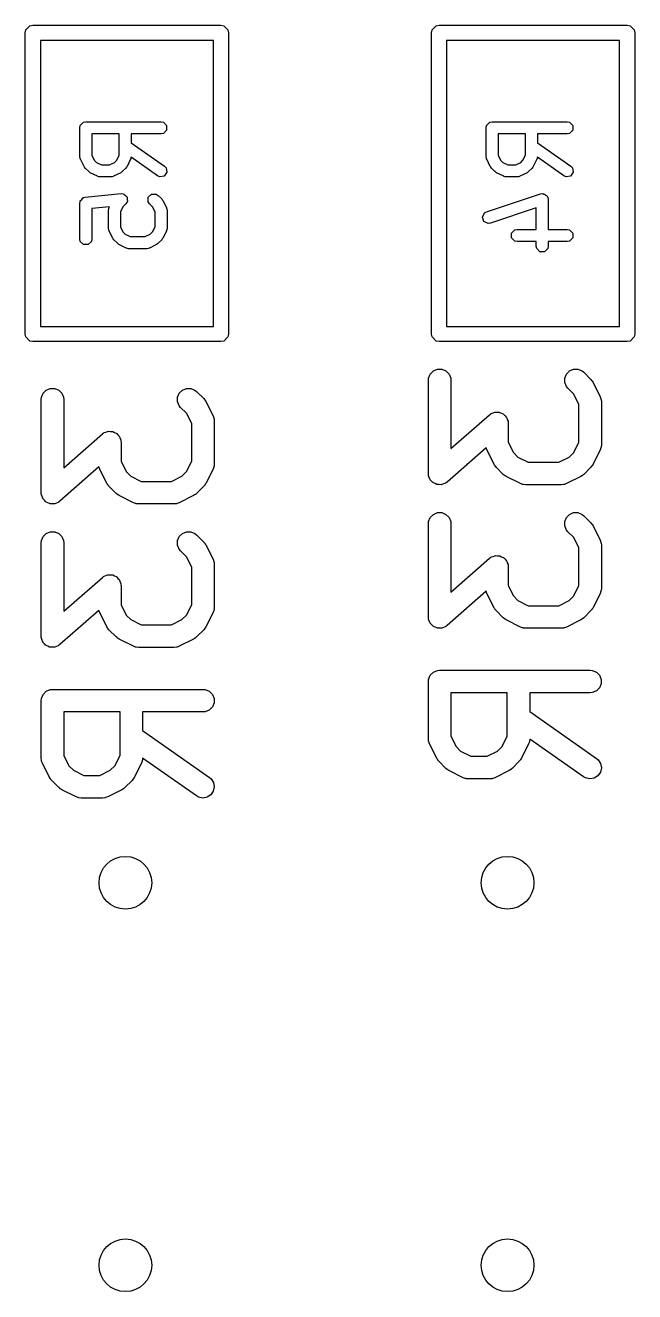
# Model space of a CAD drawing. Header units: inches. Extents: x -1.72 to 1.71, y -2.13 to 2.13.
# Drawn here: x -0.1762 to -0.0167, y -2.0254 to -1.6944 of the extents above; entities that cross this region are included whole.
import ezdxf

# ---------------------------------------------------------------- set-up
doc = ezdxf.new("R2010")
doc.units = ezdxf.units.IN
doc.header["$MEASUREMENT"] = 0
doc.layers.add('BLACK', color=250, linetype='CONTINUOUS')

msp = doc.modelspace()

# ---------------------------------------------------------------- linework, layer by layer
at = {"layer": 'BLACK', "linetype": 'CONTINUOUS'}
for p, q in [((-0.17603, -1.6956), (-0.17497, -1.69454)), ((-0.17497, -1.69454), (-0.17421, -1.69439)), ((-0.17421, -1.69439), (-0.125, -1.69439)), ((-0.125, -1.69439), (-0.12425, -1.69454)), ((-0.12425, -1.69454), (-0.12318, -1.6956)), ((-0.06973, -1.6956), (-0.06867, -1.69454)), ((-0.06867, -1.69454), (-0.06791, -1.69439)), ((-0.06791, -1.69439), (-0.0187, -1.69439)), ((-0.0187, -1.69439), (-0.01795, -1.69454)), ((-0.01795, -1.69454), (-0.01688, -1.6956)), ((-0.17618, -1.69636), (-0.17603, -1.6956)), ((-0.17618, -1.7751), (-0.17618, -1.69636)), ((-0.12318, -1.6956), (-0.12303, -1.69636)), ((-0.12303, -1.69636), (-0.12303, -1.7751)), ((-0.06988, -1.69636), (-0.06973, -1.6956)), ((-0.06988, -1.7751), (-0.06988, -1.69636)), ((-0.01688, -1.6956), (-0.01673, -1.69636)), ((-0.01673, -1.69636), (-0.01673, -1.7751)), ((-0.17224, -1.69833), (-0.17224, -1.77313)), ((-0.12697, -1.69833), (-0.17224, -1.69833)), ((-0.12697, -1.77313), (-0.12697, -1.69833)), ((-0.06594, -1.69833), (-0.06594, -1.77313)), ((-0.02067, -1.69833), (-0.06594, -1.69833)), ((-0.02067, -1.77313), (-0.02067, -1.69833)), ((-0.16192, -1.7212), (-0.1618, -1.7206)), ((-0.16192, -1.7287), (-0.16192, -1.7212)), ((-0.1618, -1.7206), (-0.16095, -1.71974)), ((-0.16095, -1.71974), (-0.16035, -1.71962)), ((-0.16035, -1.71962), (-0.14066, -1.71962)), ((-0.14066, -1.71962), (-0.14006, -1.71974)), ((-0.14006, -1.71974), (-0.13921, -1.7206)), ((-0.13921, -1.7206), (-0.13921, -1.7218)), ((-0.05562, -1.7212), (-0.0555, -1.7206)), ((-0.05562, -1.7287), (-0.05562, -1.7212)), ((-0.0555, -1.7206), (-0.05465, -1.71974)), ((-0.05465, -1.71974), (-0.05405, -1.71962)), ((-0.05405, -1.71962), (-0.03436, -1.71962)), ((-0.03436, -1.71962), (-0.03376, -1.71974)), ((-0.03376, -1.71974), (-0.03291, -1.7206)), ((-0.03291, -1.7206), (-0.03291, -1.7218)), ((-0.15161, -1.72277), (-0.15877, -1.72277)), ((-0.15877, -1.72277), (-0.15877, -1.72833)), ((-0.15161, -1.72833), (-0.15161, -1.72277)), ((-0.14066, -1.72277), (-0.14846, -1.72277)), ((-0.14846, -1.72277), (-0.14846, -1.72507)), ((-0.14006, -1.72265), (-0.14066, -1.72277)), ((-0.13921, -1.7218), (-0.14006, -1.72265)), ((-0.04531, -1.72277), (-0.05247, -1.72277)), ((-0.05247, -1.72277), (-0.05247, -1.72833)), ((-0.04531, -1.72833), (-0.04531, -1.72277)), ((-0.03436, -1.72277), (-0.04216, -1.72277)), ((-0.04216, -1.72277), (-0.04216, -1.72507)), ((-0.03376, -1.72265), (-0.03436, -1.72277)), ((-0.03291, -1.7218), (-0.03376, -1.72265)), ((-0.14846, -1.72507), (-0.13976, -1.73116)), ((-0.04216, -1.72507), (-0.03346, -1.73116)), ((-0.16191, -1.72878), (-0.16192, -1.7287)), ((-0.16192, -1.72881), (-0.16191, -1.72878)), ((-0.16185, -1.72905), (-0.16192, -1.72881)), ((-0.1618, -1.7293), (-0.16185, -1.72905)), ((-0.16178, -1.72933), (-0.1618, -1.7293)), ((-0.16176, -1.7294), (-0.16178, -1.72933)), ((-0.16082, -1.73128), (-0.16176, -1.7294)), ((-0.15877, -1.72833), (-0.15812, -1.72964)), ((-0.15812, -1.72964), (-0.15754, -1.73022)), ((-0.15754, -1.73022), (-0.15623, -1.73087)), ((-0.15623, -1.73087), (-0.15416, -1.73087)), ((-0.15416, -1.73087), (-0.15284, -1.73022)), ((-0.15284, -1.73022), (-0.15227, -1.72964)), ((-0.15227, -1.72964), (-0.15161, -1.72833)), ((-0.14863, -1.7294), (-0.14957, -1.73128)), ((-0.14861, -1.72933), (-0.14863, -1.7294)), ((-0.14858, -1.7293), (-0.14861, -1.72933)), ((-0.14853, -1.72905), (-0.14858, -1.7293)), ((-0.14849, -1.72889), (-0.14853, -1.72905)), ((-0.14157, -1.73374), (-0.14849, -1.72889)), ((-0.05561, -1.72878), (-0.05562, -1.7287)), ((-0.05562, -1.72881), (-0.05561, -1.72878)), ((-0.05555, -1.72905), (-0.05562, -1.72881)), ((-0.0555, -1.7293), (-0.05555, -1.72905)), ((-0.05548, -1.72933), (-0.0555, -1.7293)), ((-0.05546, -1.7294), (-0.05548, -1.72933)), ((-0.05452, -1.73128), (-0.05546, -1.7294)), ((-0.05247, -1.72833), (-0.05182, -1.72964)), ((-0.05182, -1.72964), (-0.05124, -1.73022)), ((-0.05124, -1.73022), (-0.04993, -1.73087)), ((-0.04993, -1.73087), (-0.04786, -1.73087)), ((-0.04786, -1.73087), (-0.04655, -1.73022)), ((-0.04655, -1.73022), (-0.04597, -1.72964)), ((-0.04597, -1.72964), (-0.04531, -1.72833)), ((-0.04233, -1.7294), (-0.04327, -1.73128)), ((-0.04231, -1.72933), (-0.04233, -1.7294)), ((-0.04228, -1.7293), (-0.04231, -1.72933)), ((-0.04223, -1.72905), (-0.04228, -1.7293)), ((-0.04219, -1.72889), (-0.04223, -1.72905)), ((-0.03527, -1.73374), (-0.04219, -1.72889)), ((-0.16066, -1.73148), (-0.16082, -1.73128)), ((-0.16052, -1.73169), (-0.16066, -1.73148)), ((-0.15959, -1.73262), (-0.16052, -1.73169)), ((-0.15938, -1.73276), (-0.15959, -1.73262)), ((-0.15918, -1.73292), (-0.15938, -1.73276)), ((-0.1573, -1.73386), (-0.15918, -1.73292)), ((-0.15723, -1.73388), (-0.1573, -1.73386)), ((-0.1572, -1.7339), (-0.15723, -1.73388)), ((-0.15695, -1.73395), (-0.1572, -1.7339)), ((-0.15671, -1.73402), (-0.15695, -1.73395)), ((-0.15668, -1.73401), (-0.15671, -1.73402)), ((-0.1566, -1.73402), (-0.15668, -1.73401)), ((-0.15379, -1.73402), (-0.1566, -1.73402)), ((-0.15371, -1.73401), (-0.15379, -1.73402)), ((-0.15368, -1.73402), (-0.15371, -1.73401)), ((-0.15343, -1.73395), (-0.15368, -1.73402)), ((-0.15318, -1.7339), (-0.15343, -1.73395)), ((-0.15316, -1.73388), (-0.15318, -1.7339)), ((-0.15308, -1.73386), (-0.15316, -1.73388)), ((-0.15121, -1.73292), (-0.15308, -1.73386)), ((-0.15101, -1.73276), (-0.15121, -1.73292)), ((-0.1508, -1.73262), (-0.15101, -1.73276)), ((-0.14986, -1.73169), (-0.1508, -1.73262)), ((-0.14972, -1.73148), (-0.14986, -1.73169)), ((-0.14957, -1.73128), (-0.14972, -1.73148)), ((-0.141, -1.73398), (-0.14157, -1.73374)), ((-0.13982, -1.73378), (-0.141, -1.73398)), ((-0.13913, -1.73279), (-0.13982, -1.73378)), ((-0.13976, -1.73116), (-0.13934, -1.7316)), ((-0.13934, -1.7316), (-0.13913, -1.73279)), ((-0.05437, -1.73148), (-0.05452, -1.73128)), ((-0.05423, -1.73169), (-0.05437, -1.73148)), ((-0.05329, -1.73262), (-0.05423, -1.73169)), ((-0.05308, -1.73276), (-0.05329, -1.73262)), ((-0.05288, -1.73292), (-0.05308, -1.73276)), ((-0.051, -1.73386), (-0.05288, -1.73292)), ((-0.05093, -1.73388), (-0.051, -1.73386)), ((-0.0509, -1.7339), (-0.05093, -1.73388)), ((-0.05065, -1.73395), (-0.0509, -1.7339)), ((-0.05041, -1.73402), (-0.05065, -1.73395)), ((-0.05038, -1.73401), (-0.05041, -1.73402)), ((-0.0503, -1.73402), (-0.05038, -1.73401)), ((-0.04749, -1.73402), (-0.0503, -1.73402)), ((-0.04741, -1.73401), (-0.04749, -1.73402)), ((-0.04738, -1.73402), (-0.04741, -1.73401)), ((-0.04713, -1.73395), (-0.04738, -1.73402)), ((-0.04688, -1.7339), (-0.04713, -1.73395)), ((-0.04686, -1.73388), (-0.04688, -1.7339)), ((-0.04678, -1.73386), (-0.04686, -1.73388)), ((-0.04491, -1.73292), (-0.04678, -1.73386)), ((-0.04471, -1.73276), (-0.04491, -1.73292)), ((-0.0445, -1.73262), (-0.04471, -1.73276)), ((-0.04356, -1.73169), (-0.0445, -1.73262)), ((-0.04342, -1.73148), (-0.04356, -1.73169)), ((-0.04327, -1.73128), (-0.04342, -1.73148)), ((-0.0347, -1.73398), (-0.03527, -1.73374)), ((-0.03352, -1.73378), (-0.0347, -1.73398)), ((-0.03283, -1.73279), (-0.03352, -1.73378)), ((-0.03346, -1.73116), (-0.03304, -1.7316)), ((-0.03304, -1.7316), (-0.03283, -1.73279)), ((-0.16192, -1.74088), (-0.16185, -1.74051)), ((-0.16192, -1.75026), (-0.16192, -1.74088)), ((-0.16186, -1.74043), (-0.16183, -1.74039)), ((-0.16185, -1.74051), (-0.16186, -1.74043)), ((-0.16183, -1.74039), (-0.1618, -1.74028)), ((-0.1618, -1.74028), (-0.16143, -1.73991)), ((-0.16143, -1.73991), (-0.16109, -1.7395)), ((-0.16109, -1.7395), (-0.16099, -1.73946)), ((-0.16099, -1.73946), (-0.16095, -1.73943)), ((-0.16095, -1.73943), (-0.16087, -1.73943)), ((-0.16087, -1.73943), (-0.16051, -1.73932)), ((-0.16051, -1.73932), (-0.15113, -1.73838)), ((-0.15113, -1.73838), (-0.15052, -1.73844)), ((-0.14986, -1.74106), (-0.15062, -1.74182)), ((-0.15052, -1.73844), (-0.15046, -1.73849)), ((-0.15046, -1.73849), (-0.15037, -1.73849)), ((-0.15037, -1.73849), (-0.15, -1.73887)), ((-0.15, -1.73887), (-0.14959, -1.7392)), ((-0.14952, -1.74055), (-0.14986, -1.74106)), ((-0.14959, -1.7392), (-0.14958, -1.73928)), ((-0.14958, -1.73928), (-0.14952, -1.73934)), ((-0.14952, -1.73934), (-0.14952, -1.73987)), ((-0.14952, -1.73987), (-0.14947, -1.7404)), ((-0.14947, -1.7404), (-0.14952, -1.74047)), ((-0.14952, -1.74047), (-0.14952, -1.74055)), ((-0.14399, -1.73934), (-0.14314, -1.73849)), ((-0.14399, -1.74055), (-0.14399, -1.73934)), ((-0.14365, -1.74106), (-0.14399, -1.74055)), ((-0.1429, -1.74182), (-0.14365, -1.74106)), ((-0.14314, -1.73849), (-0.14194, -1.73849)), ((-0.14194, -1.73849), (-0.14142, -1.73883)), ((-0.14142, -1.73883), (-0.14049, -1.73977)), ((-0.14049, -1.73977), (-0.14035, -1.73998)), ((-0.14035, -1.73998), (-0.14019, -1.74018)), ((-0.14019, -1.74018), (-0.13925, -1.74205)), ((-0.05548, -1.74314), (-0.04142, -1.73845)), ((-0.04142, -1.73845), (-0.04081, -1.73838)), ((-0.04081, -1.73838), (-0.04058, -1.73849)), ((-0.04058, -1.73849), (-0.04032, -1.73849)), ((-0.04032, -1.73849), (-0.04006, -1.73875)), ((-0.04006, -1.73875), (-0.03974, -1.73891)), ((-0.03974, -1.73891), (-0.03965, -1.73916)), ((-0.03965, -1.73916), (-0.03947, -1.73934)), ((-0.03947, -1.73934), (-0.03935, -1.73995)), ((-0.03935, -1.73995), (-0.03935, -1.74775)), ((-0.15415, -1.74185), (-0.15877, -1.74231)), ((-0.15877, -1.74231), (-0.15877, -1.75026)), ((-0.15442, -1.74265), (-0.15435, -1.7424)), ((-0.15441, -1.74268), (-0.15442, -1.74265)), ((-0.15442, -1.74276), (-0.15441, -1.74268)), ((-0.15442, -1.74745), (-0.15442, -1.74276)), ((-0.15435, -1.7424), (-0.1543, -1.74216)), ((-0.1543, -1.74216), (-0.15428, -1.74213)), ((-0.15428, -1.74213), (-0.15426, -1.74205)), ((-0.15426, -1.74205), (-0.15415, -1.74185)), ((-0.15062, -1.74182), (-0.15127, -1.74313)), ((-0.15127, -1.74313), (-0.15127, -1.74707)), ((-0.14224, -1.74313), (-0.1429, -1.74182)), ((-0.14224, -1.74707), (-0.14224, -1.74313)), ((-0.13925, -1.74205), (-0.13923, -1.74213)), ((-0.13923, -1.74213), (-0.13921, -1.74216)), ((-0.13921, -1.74216), (-0.13916, -1.7424)), ((-0.13916, -1.7424), (-0.13909, -1.74265)), ((-0.13909, -1.74265), (-0.1391, -1.74268)), ((-0.1391, -1.74268), (-0.13909, -1.74276)), ((-0.13909, -1.74276), (-0.13909, -1.74745)), ((-0.05656, -1.74452), (-0.05602, -1.74344)), ((-0.05602, -1.74344), (-0.05548, -1.74314)), ((-0.0425, -1.74213), (-0.05449, -1.74613)), ((-0.0425, -1.74775), (-0.0425, -1.74213)), ((-0.15441, -1.74752), (-0.15442, -1.74745)), ((-0.15442, -1.74756), (-0.15441, -1.74752)), ((-0.15435, -1.7478), (-0.15442, -1.74756)), ((-0.15127, -1.74707), (-0.15062, -1.74839)), ((-0.1429, -1.74839), (-0.14224, -1.74707)), ((-0.13909, -1.74756), (-0.13916, -1.7478)), ((-0.13909, -1.74745), (-0.1391, -1.74752)), ((-0.1391, -1.74752), (-0.13909, -1.74756)), ((-0.05618, -1.74567), (-0.05656, -1.74452)), ((-0.0551, -1.7462), (-0.05618, -1.74567)), ((-0.05449, -1.74613), (-0.0551, -1.7462)), ((-0.1618, -1.75086), (-0.16192, -1.75026)), ((-0.16095, -1.75171), (-0.1618, -1.75086)), ((-0.15889, -1.75086), (-0.15975, -1.75171)), ((-0.15877, -1.75026), (-0.15889, -1.75086)), ((-0.1543, -1.74805), (-0.15435, -1.7478)), ((-0.15428, -1.74807), (-0.1543, -1.74805)), ((-0.15426, -1.74815), (-0.15428, -1.74807)), ((-0.15332, -1.75002), (-0.15426, -1.74815)), ((-0.15317, -1.75022), (-0.15332, -1.75002)), ((-0.15303, -1.75043), (-0.15317, -1.75022)), ((-0.15209, -1.75137), (-0.15303, -1.75043)), ((-0.15062, -1.74839), (-0.15004, -1.74896)), ((-0.15004, -1.74896), (-0.14873, -1.74962)), ((-0.14873, -1.74962), (-0.14478, -1.74962)), ((-0.14478, -1.74962), (-0.14347, -1.74896)), ((-0.14347, -1.74896), (-0.1429, -1.74839)), ((-0.14049, -1.75043), (-0.14142, -1.75137)), ((-0.14035, -1.75022), (-0.14049, -1.75043)), ((-0.14019, -1.75002), (-0.14035, -1.75022)), ((-0.13925, -1.74815), (-0.14019, -1.75002)), ((-0.13923, -1.74807), (-0.13925, -1.74815)), ((-0.13921, -1.74805), (-0.13923, -1.74807)), ((-0.13916, -1.7478), (-0.13921, -1.74805)), ((-0.04894, -1.74872), (-0.04809, -1.74787)), ((-0.04894, -1.74992), (-0.04894, -1.74872)), ((-0.04809, -1.75078), (-0.04894, -1.74992)), ((-0.04809, -1.74787), (-0.04749, -1.74775)), ((-0.04749, -1.7509), (-0.04809, -1.75078)), ((-0.04749, -1.74775), (-0.0425, -1.74775)), ((-0.0425, -1.7509), (-0.04749, -1.7509)), ((-0.0425, -1.75213), (-0.0425, -1.7509)), ((-0.03935, -1.74775), (-0.03436, -1.74775)), ((-0.03436, -1.7509), (-0.03935, -1.7509)), ((-0.03935, -1.7509), (-0.03935, -1.75213)), ((-0.03436, -1.74775), (-0.03376, -1.74787)), ((-0.03376, -1.75078), (-0.03436, -1.7509)), ((-0.03376, -1.74787), (-0.03291, -1.74872)), ((-0.03291, -1.74992), (-0.03376, -1.75078)), ((-0.03291, -1.74872), (-0.03291, -1.74992)), ((-0.15975, -1.75171), (-0.16095, -1.75171)), ((-0.15188, -1.75151), (-0.15209, -1.75137)), ((-0.15168, -1.75167), (-0.15188, -1.75151)), ((-0.1498, -1.7526), (-0.15168, -1.75167)), ((-0.14973, -1.75262), (-0.1498, -1.7526)), ((-0.1497, -1.75265), (-0.14973, -1.75262)), ((-0.14946, -1.7527), (-0.1497, -1.75265)), ((-0.14921, -1.75277), (-0.14946, -1.7527)), ((-0.14918, -1.75275), (-0.14921, -1.75277)), ((-0.1491, -1.75277), (-0.14918, -1.75275)), ((-0.14441, -1.75277), (-0.1491, -1.75277)), ((-0.14434, -1.75275), (-0.14441, -1.75277)), ((-0.1443, -1.75277), (-0.14434, -1.75275)), ((-0.14406, -1.7527), (-0.1443, -1.75277)), ((-0.14381, -1.75265), (-0.14406, -1.7527)), ((-0.14378, -1.75262), (-0.14381, -1.75265)), ((-0.14371, -1.7526), (-0.14378, -1.75262)), ((-0.14183, -1.75167), (-0.14371, -1.7526)), ((-0.14163, -1.75151), (-0.14183, -1.75167)), ((-0.14142, -1.75137), (-0.14163, -1.75151)), ((-0.04238, -1.75274), (-0.0425, -1.75213)), ((-0.04153, -1.75359), (-0.04238, -1.75274)), ((-0.04032, -1.75359), (-0.04153, -1.75359)), ((-0.03947, -1.75274), (-0.04032, -1.75359)), ((-0.03935, -1.75213), (-0.03947, -1.75274)), ((-0.17224, -1.77313), (-0.12697, -1.77313)), ((-0.06594, -1.77313), (-0.02067, -1.77313)), ((-0.17603, -1.77585), (-0.17618, -1.7751)), ((-0.17497, -1.77692), (-0.17603, -1.77585)), ((-0.17421, -1.77707), (-0.17497, -1.77692)), ((-0.125, -1.77707), (-0.17421, -1.77707)), ((-0.12425, -1.77692), (-0.125, -1.77707)), ((-0.12318, -1.77585), (-0.12425, -1.77692)), ((-0.12303, -1.7751), (-0.12318, -1.77585)), ((-0.06973, -1.77585), (-0.06988, -1.7751)), ((-0.06867, -1.77692), (-0.06973, -1.77585)), ((-0.06791, -1.77707), (-0.06867, -1.77692)), ((-0.0187, -1.77707), (-0.06791, -1.77707)), ((-0.01795, -1.77692), (-0.0187, -1.77707)), ((-0.01688, -1.77585), (-0.01795, -1.77692)), ((-0.01673, -1.7751), (-0.01688, -1.77585)), ((-0.07072, -1.78717), (-0.07067, -1.7866)), ((-0.07072, -1.81154), (-0.07072, -1.78717)), ((-0.07067, -1.7866), (-0.07023, -1.78553)), ((-0.07023, -1.78553), (-0.06941, -1.78472)), ((-0.06941, -1.78472), (-0.06835, -1.78428)), ((-0.06835, -1.78428), (-0.06719, -1.78428)), ((-0.06719, -1.78428), (-0.06613, -1.78472)), ((-0.06613, -1.78472), (-0.06532, -1.78553)), ((-0.06532, -1.78553), (-0.06487, -1.7866)), ((-0.06487, -1.7866), (-0.06482, -1.78717)), ((-0.06482, -1.78717), (-0.06482, -1.80504)), ((-0.03505, -1.7866), (-0.03461, -1.78553)), ((-0.03505, -1.78775), (-0.03505, -1.7866)), ((-0.03461, -1.78553), (-0.03379, -1.78472)), ((-0.03379, -1.78472), (-0.03273, -1.78428)), ((-0.03273, -1.78428), (-0.03157, -1.78428)), ((-0.03157, -1.78428), (-0.03051, -1.78472)), ((-0.03051, -1.78472), (-0.03006, -1.78508)), ((-0.03006, -1.78508), (-0.02819, -1.78696)), ((-0.02819, -1.78696), (-0.028, -1.78719)), ((-0.028, -1.78719), (-0.02794, -1.78724)), ((-0.02794, -1.78724), (-0.02789, -1.78733)), ((-0.02789, -1.78733), (-0.02782, -1.78741)), ((-0.02782, -1.78741), (-0.02779, -1.78748)), ((-0.17197, -1.7916), (-0.17153, -1.79053)), ((-0.17153, -1.79053), (-0.17071, -1.78972)), ((-0.17071, -1.78972), (-0.16965, -1.78928)), ((-0.16965, -1.78928), (-0.16849, -1.78928)), ((-0.16849, -1.78928), (-0.16743, -1.78972)), ((-0.16743, -1.78972), (-0.16662, -1.79053)), ((-0.16662, -1.79053), (-0.16617, -1.7916)), ((-0.13635, -1.7916), (-0.1359, -1.79053)), ((-0.1359, -1.79053), (-0.13509, -1.78972)), ((-0.13509, -1.78972), (-0.13403, -1.78928)), ((-0.13403, -1.78928), (-0.13287, -1.78928)), ((-0.13287, -1.78928), (-0.13181, -1.78972)), ((-0.13181, -1.78972), (-0.13136, -1.79008)), ((-0.13136, -1.79008), (-0.12949, -1.79196)), ((-0.03461, -1.78881), (-0.03505, -1.78775)), ((-0.03424, -1.78926), (-0.03461, -1.78881)), ((-0.0327, -1.7908), (-0.03424, -1.78926)), ((-0.02779, -1.78748), (-0.02763, -1.78773)), ((-0.02763, -1.78773), (-0.02576, -1.79148)), ((-0.17202, -1.79217), (-0.17197, -1.7916)), ((-0.17202, -1.81654), (-0.17202, -1.79217)), ((-0.16617, -1.7916), (-0.16612, -1.79217)), ((-0.16612, -1.79217), (-0.16612, -1.81004)), ((-0.13635, -1.79275), (-0.13635, -1.7916)), ((-0.1359, -1.79381), (-0.13635, -1.79275)), ((-0.13554, -1.79426), (-0.1359, -1.79381)), ((-0.12949, -1.79196), (-0.1293, -1.79219)), ((-0.1293, -1.79219), (-0.12924, -1.79224)), ((-0.12924, -1.79224), (-0.12919, -1.79233)), ((-0.12919, -1.79233), (-0.12912, -1.79241)), ((-0.12912, -1.79241), (-0.12909, -1.79248)), ((-0.12909, -1.79248), (-0.12893, -1.79273)), ((-0.12893, -1.79273), (-0.12706, -1.79648)), ((-0.03135, -1.79349), (-0.0327, -1.7908)), ((-0.03135, -1.80335), (-0.03135, -1.79349)), ((-0.02576, -1.79148), (-0.02555, -1.79202)), ((-0.02555, -1.79202), (-0.02555, -1.79212)), ((-0.02555, -1.79212), (-0.0255, -1.79222)), ((-0.0255, -1.79222), (-0.02545, -1.7928)), ((-0.02545, -1.7928), (-0.02545, -1.80405)), ((-0.134, -1.7958), (-0.13554, -1.79426)), ((-0.13265, -1.79849), (-0.134, -1.7958)), ((-0.12706, -1.79648), (-0.12685, -1.79702)), ((-0.12685, -1.79702), (-0.12684, -1.79712)), ((-0.12684, -1.79712), (-0.1268, -1.79722)), ((-0.1268, -1.79722), (-0.12675, -1.7978)), ((-0.06482, -1.80504), (-0.05472, -1.7962)), ((-0.05472, -1.7962), (-0.05447, -1.79602)), ((-0.05447, -1.79602), (-0.05441, -1.79597)), ((-0.05441, -1.79597), (-0.05436, -1.79594)), ((-0.05436, -1.79594), (-0.05425, -1.79586)), ((-0.05425, -1.79586), (-0.05379, -1.79571)), ((-0.05379, -1.79571), (-0.05335, -1.79552)), ((-0.05335, -1.79552), (-0.05325, -1.79552)), ((-0.05325, -1.79552), (-0.05315, -1.79549)), ((-0.05315, -1.79549), (-0.05268, -1.79552)), ((-0.05268, -1.79552), (-0.0522, -1.79552)), ((-0.0522, -1.79552), (-0.0521, -1.79556)), ((-0.0521, -1.79556), (-0.05201, -1.79557)), ((-0.05201, -1.79557), (-0.05158, -1.79578)), ((-0.05158, -1.79578), (-0.05113, -1.79597)), ((-0.05113, -1.79597), (-0.05106, -1.79604)), ((-0.05106, -1.79604), (-0.05097, -1.79608)), ((-0.05097, -1.79608), (-0.05066, -1.79644)), ((-0.05066, -1.79644), (-0.05032, -1.79678)), ((-0.05032, -1.79678), (-0.05028, -1.79687)), ((-0.05028, -1.79687), (-0.05021, -1.79695)), ((-0.05021, -1.79695), (-0.05006, -1.7974)), ((-0.15509, -1.80071), (-0.15465, -1.80052)), ((-0.15465, -1.80052), (-0.15455, -1.80052)), ((-0.15455, -1.80052), (-0.15445, -1.80049)), ((-0.15445, -1.80049), (-0.15398, -1.80052)), ((-0.15398, -1.80052), (-0.1535, -1.80052)), ((-0.1535, -1.80052), (-0.1534, -1.80056)), ((-0.1534, -1.80056), (-0.1533, -1.80057)), ((-0.1533, -1.80057), (-0.15287, -1.80078)), ((-0.13265, -1.80835), (-0.13265, -1.79849)), ((-0.12675, -1.7978), (-0.12675, -1.80905)), ((-0.05006, -1.7974), (-0.04988, -1.79784)), ((-0.04988, -1.79784), (-0.04986, -1.79799)), ((-0.04986, -1.79799), (-0.04984, -1.79804)), ((-0.04984, -1.79804), (-0.04985, -1.79812)), ((-0.04985, -1.79812), (-0.04982, -1.79842)), ((-0.04982, -1.79842), (-0.04982, -1.80335)), ((-0.16612, -1.81004), (-0.15602, -1.8012)), ((-0.15602, -1.8012), (-0.15577, -1.80102)), ((-0.15577, -1.80102), (-0.15571, -1.80097)), ((-0.15571, -1.80097), (-0.15566, -1.80094)), ((-0.15566, -1.80094), (-0.15555, -1.80086)), ((-0.15555, -1.80086), (-0.15509, -1.80071)), ((-0.15287, -1.80078), (-0.15243, -1.80097)), ((-0.15243, -1.80097), (-0.15236, -1.80104)), ((-0.15236, -1.80104), (-0.15227, -1.80108)), ((-0.15227, -1.80108), (-0.15196, -1.80144)), ((-0.15196, -1.80144), (-0.15162, -1.80178)), ((-0.15162, -1.80178), (-0.15158, -1.80187)), ((-0.15158, -1.80187), (-0.15151, -1.80195)), ((-0.15151, -1.80195), (-0.15136, -1.8024)), ((-0.15136, -1.8024), (-0.15118, -1.80284)), ((-0.15118, -1.80284), (-0.15116, -1.80299)), ((-0.15116, -1.80299), (-0.15114, -1.80304)), ((-0.15114, -1.80304), (-0.15115, -1.80312)), ((-0.15115, -1.80312), (-0.15112, -1.80342)), ((-0.15112, -1.80342), (-0.15112, -1.80835)), ((-0.04982, -1.80335), (-0.04847, -1.80605)), ((-0.0327, -1.80605), (-0.03135, -1.80335)), ((-0.05562, -1.80483), (-0.06583, -1.81377)), ((-0.05541, -1.80537), (-0.05562, -1.80483)), ((-0.05354, -1.80912), (-0.05541, -1.80537)), ((-0.04847, -1.80605), (-0.04727, -1.80724)), ((-0.04727, -1.80724), (-0.04458, -1.80859)), ((-0.0366, -1.80859), (-0.0339, -1.80724)), ((-0.0339, -1.80724), (-0.0327, -1.80605)), ((-0.02576, -1.80537), (-0.02763, -1.80912)), ((-0.02555, -1.80483), (-0.02576, -1.80537)), ((-0.0255, -1.80462), (-0.02555, -1.80472)), ((-0.02555, -1.80472), (-0.02555, -1.80483)), ((-0.02545, -1.80405), (-0.0255, -1.80462)), ((-0.15692, -1.80983), (-0.16713, -1.81877)), ((-0.15671, -1.81037), (-0.15692, -1.80983)), ((-0.15484, -1.81412), (-0.15671, -1.81037)), ((-0.15112, -1.80835), (-0.14977, -1.81105)), ((-0.134, -1.81105), (-0.13265, -1.80835)), ((-0.12706, -1.81037), (-0.12893, -1.81412)), ((-0.12685, -1.80983), (-0.12706, -1.81037)), ((-0.12684, -1.80972), (-0.12685, -1.80983)), ((-0.1268, -1.80962), (-0.12684, -1.80972)), ((-0.12675, -1.80905), (-0.1268, -1.80962)), ((-0.05338, -1.80936), (-0.05354, -1.80912)), ((-0.05335, -1.80944), (-0.05338, -1.80936)), ((-0.05329, -1.80952), (-0.05335, -1.80944)), ((-0.05323, -1.80961), (-0.05329, -1.80952)), ((-0.05317, -1.80966), (-0.05323, -1.80961)), ((-0.05299, -1.80988), (-0.05317, -1.80966)), ((-0.05111, -1.81176), (-0.05299, -1.80988)), ((-0.04458, -1.80859), (-0.0366, -1.80859)), ((-0.02819, -1.80988), (-0.03006, -1.81176)), ((-0.028, -1.80966), (-0.02819, -1.80988)), ((-0.02794, -1.80961), (-0.028, -1.80966)), ((-0.02789, -1.80952), (-0.02794, -1.80961)), ((-0.02782, -1.80944), (-0.02789, -1.80952)), ((-0.02779, -1.80936), (-0.02782, -1.80944)), ((-0.02763, -1.80912), (-0.02779, -1.80936)), ((-0.14977, -1.81105), (-0.14857, -1.81224)), ((-0.14857, -1.81224), (-0.14588, -1.81359)), ((-0.14588, -1.81359), (-0.1379, -1.81359)), ((-0.1379, -1.81359), (-0.1352, -1.81224)), ((-0.1352, -1.81224), (-0.134, -1.81105)), ((-0.07069, -1.81185), (-0.07072, -1.81154)), ((-0.0707, -1.81193), (-0.07069, -1.81185)), ((-0.07068, -1.81198), (-0.0707, -1.81193)), ((-0.07067, -1.81212), (-0.07068, -1.81198)), ((-0.07048, -1.81256), (-0.07067, -1.81212)), ((-0.07033, -1.81302), (-0.07048, -1.81256)), ((-0.07026, -1.81309), (-0.07033, -1.81302)), ((-0.07023, -1.81318), (-0.07026, -1.81309)), ((-0.06989, -1.81352), (-0.07023, -1.81318)), ((-0.06957, -1.81388), (-0.06989, -1.81352)), ((-0.06948, -1.81393), (-0.06957, -1.81388)), ((-0.06583, -1.81377), (-0.06608, -1.81394)), ((-0.05088, -1.81194), (-0.05111, -1.81176)), ((-0.05083, -1.812), (-0.05088, -1.81194)), ((-0.05074, -1.81206), (-0.05083, -1.812)), ((-0.05066, -1.81212), (-0.05074, -1.81206)), ((-0.05059, -1.81215), (-0.05066, -1.81212)), ((-0.05034, -1.81231), (-0.05059, -1.81215)), ((-0.04659, -1.81419), (-0.05034, -1.81231)), ((-0.03083, -1.81231), (-0.03458, -1.81419)), ((-0.03058, -1.81215), (-0.03083, -1.81231)), ((-0.03051, -1.81212), (-0.03058, -1.81215)), ((-0.03043, -1.81206), (-0.03051, -1.81212)), ((-0.03034, -1.812), (-0.03043, -1.81206)), ((-0.03029, -1.81194), (-0.03034, -1.812)), ((-0.03006, -1.81176), (-0.03029, -1.81194)), ((-0.17199, -1.81685), (-0.17202, -1.81654)), ((-0.172, -1.81693), (-0.17199, -1.81685)), ((-0.17198, -1.81698), (-0.172, -1.81693)), ((-0.17197, -1.81712), (-0.17198, -1.81698)), ((-0.17178, -1.81756), (-0.17197, -1.81712)), ((-0.15468, -1.81436), (-0.15484, -1.81412)), ((-0.15465, -1.81444), (-0.15468, -1.81436)), ((-0.15459, -1.81452), (-0.15465, -1.81444)), ((-0.15453, -1.81461), (-0.15459, -1.81452)), ((-0.15447, -1.81466), (-0.15453, -1.81461)), ((-0.15429, -1.81488), (-0.15447, -1.81466)), ((-0.15241, -1.81676), (-0.15429, -1.81488)), ((-0.15218, -1.81694), (-0.15241, -1.81676)), ((-0.15213, -1.817), (-0.15218, -1.81694)), ((-0.15204, -1.81706), (-0.15213, -1.817)), ((-0.15196, -1.81712), (-0.15204, -1.81706)), ((-0.15189, -1.81715), (-0.15196, -1.81712)), ((-0.15164, -1.81731), (-0.15189, -1.81715)), ((-0.13188, -1.81715), (-0.13213, -1.81731)), ((-0.13181, -1.81712), (-0.13188, -1.81715)), ((-0.13173, -1.81706), (-0.13181, -1.81712)), ((-0.13164, -1.817), (-0.13173, -1.81706)), ((-0.13159, -1.81694), (-0.13164, -1.817)), ((-0.13136, -1.81676), (-0.13159, -1.81694)), ((-0.12949, -1.81488), (-0.13136, -1.81676)), ((-0.1293, -1.81466), (-0.12949, -1.81488)), ((-0.12924, -1.81461), (-0.1293, -1.81466)), ((-0.12919, -1.81452), (-0.12924, -1.81461)), ((-0.12912, -1.81444), (-0.12919, -1.81452)), ((-0.12909, -1.81436), (-0.12912, -1.81444)), ((-0.12893, -1.81412), (-0.12909, -1.81436)), ((-0.06941, -1.814), (-0.06948, -1.81393)), ((-0.06897, -1.81418), (-0.06941, -1.814)), ((-0.06854, -1.8144), (-0.06897, -1.81418)), ((-0.06844, -1.8144), (-0.06854, -1.8144)), ((-0.06835, -1.81444), (-0.06844, -1.8144)), ((-0.06787, -1.81444), (-0.06835, -1.81444)), ((-0.06739, -1.81447), (-0.06787, -1.81444)), ((-0.06729, -1.81444), (-0.06739, -1.81447)), ((-0.06719, -1.81444), (-0.06729, -1.81444)), ((-0.06675, -1.81426), (-0.06719, -1.81444)), ((-0.0663, -1.8141), (-0.06675, -1.81426)), ((-0.06618, -1.81402), (-0.0663, -1.8141)), ((-0.06613, -1.814), (-0.06618, -1.81402)), ((-0.06608, -1.81394), (-0.06613, -1.814)), ((-0.04605, -1.81439), (-0.04659, -1.81419)), ((-0.04595, -1.8144), (-0.04605, -1.81439)), ((-0.04585, -1.81444), (-0.04595, -1.8144)), ((-0.04527, -1.8145), (-0.04585, -1.81444)), ((-0.0359, -1.8145), (-0.04527, -1.8145)), ((-0.03532, -1.81444), (-0.0359, -1.8145)), ((-0.03523, -1.8144), (-0.03532, -1.81444)), ((-0.03512, -1.81439), (-0.03523, -1.8144)), ((-0.03458, -1.81419), (-0.03512, -1.81439)), ((-0.17163, -1.81802), (-0.17178, -1.81756)), ((-0.17156, -1.81809), (-0.17163, -1.81802)), ((-0.17153, -1.81818), (-0.17156, -1.81809)), ((-0.17119, -1.81852), (-0.17153, -1.81818)), ((-0.17087, -1.81888), (-0.17119, -1.81852)), ((-0.17078, -1.81893), (-0.17087, -1.81888)), ((-0.17071, -1.819), (-0.17078, -1.81893)), ((-0.17027, -1.81918), (-0.17071, -1.819)), ((-0.16984, -1.8194), (-0.17027, -1.81918)), ((-0.16974, -1.8194), (-0.16984, -1.8194)), ((-0.16965, -1.81944), (-0.16974, -1.8194)), ((-0.16917, -1.81944), (-0.16965, -1.81944)), ((-0.16869, -1.81947), (-0.16917, -1.81944)), ((-0.16859, -1.81944), (-0.16869, -1.81947)), ((-0.16849, -1.81944), (-0.16859, -1.81944)), ((-0.16805, -1.81926), (-0.16849, -1.81944)), ((-0.1676, -1.8191), (-0.16805, -1.81926)), ((-0.16748, -1.81902), (-0.1676, -1.8191)), ((-0.16743, -1.819), (-0.16748, -1.81902)), ((-0.16737, -1.81894), (-0.16743, -1.819)), ((-0.16713, -1.81877), (-0.16737, -1.81894)), ((-0.14789, -1.81919), (-0.15164, -1.81731)), ((-0.14735, -1.81939), (-0.14789, -1.81919)), ((-0.14725, -1.8194), (-0.14735, -1.81939)), ((-0.14715, -1.81944), (-0.14725, -1.8194)), ((-0.14657, -1.8195), (-0.14715, -1.81944)), ((-0.1372, -1.8195), (-0.14657, -1.8195)), ((-0.13662, -1.81944), (-0.1372, -1.8195)), ((-0.13653, -1.8194), (-0.13662, -1.81944)), ((-0.13642, -1.81939), (-0.13653, -1.8194)), ((-0.13588, -1.81919), (-0.13642, -1.81939)), ((-0.13213, -1.81731), (-0.13588, -1.81919)), ((-0.07067, -1.82409), (-0.07023, -1.82303)), ((-0.07023, -1.82303), (-0.06941, -1.82221)), ((-0.06941, -1.82221), (-0.06835, -1.82177)), ((-0.06835, -1.82177), (-0.06719, -1.82177)), ((-0.06719, -1.82177), (-0.06613, -1.82221)), ((-0.06613, -1.82221), (-0.06532, -1.82303)), ((-0.06532, -1.82303), (-0.06487, -1.82409)), ((-0.03505, -1.82409), (-0.03461, -1.82303)), ((-0.03461, -1.82303), (-0.03379, -1.82221)), ((-0.03379, -1.82221), (-0.03273, -1.82177)), ((-0.03273, -1.82177), (-0.03157, -1.82177)), ((-0.03157, -1.82177), (-0.03051, -1.82221)), ((-0.03051, -1.82221), (-0.03006, -1.82258)), ((-0.03006, -1.82258), (-0.02819, -1.82445)), ((-0.17071, -1.82721), (-0.16965, -1.82677)), ((-0.16965, -1.82677), (-0.16849, -1.82677)), ((-0.16849, -1.82677), (-0.16743, -1.82721)), ((-0.13509, -1.82721), (-0.13403, -1.82677)), ((-0.13403, -1.82677), (-0.13287, -1.82677)), ((-0.13287, -1.82677), (-0.13181, -1.82721)), ((-0.07072, -1.82467), (-0.07067, -1.82409)), ((-0.07072, -1.84904), (-0.07072, -1.82467)), ((-0.06487, -1.82409), (-0.06482, -1.82467)), ((-0.06482, -1.82467), (-0.06482, -1.84253)), ((-0.03505, -1.82524), (-0.03505, -1.82409)), ((-0.03461, -1.82631), (-0.03505, -1.82524)), ((-0.03424, -1.82676), (-0.03461, -1.82631)), ((-0.0327, -1.82829), (-0.03424, -1.82676)), ((-0.02819, -1.82445), (-0.028, -1.82468)), ((-0.028, -1.82468), (-0.02794, -1.82473)), ((-0.02794, -1.82473), (-0.02789, -1.82482)), ((-0.02789, -1.82482), (-0.02782, -1.8249)), ((-0.02782, -1.8249), (-0.02779, -1.82497)), ((-0.02779, -1.82497), (-0.02763, -1.82522)), ((-0.02763, -1.82522), (-0.02576, -1.82897)), ((-0.17202, -1.82967), (-0.17197, -1.82909)), ((-0.17202, -1.85404), (-0.17202, -1.82967)), ((-0.17197, -1.82909), (-0.17153, -1.82803)), ((-0.17153, -1.82803), (-0.17071, -1.82721)), ((-0.16743, -1.82721), (-0.16662, -1.82803)), ((-0.16662, -1.82803), (-0.16617, -1.82909)), ((-0.16617, -1.82909), (-0.16612, -1.82967)), ((-0.16612, -1.82967), (-0.16612, -1.84753)), ((-0.13635, -1.82909), (-0.1359, -1.82803)), ((-0.13635, -1.83024), (-0.13635, -1.82909)), ((-0.1359, -1.83131), (-0.13635, -1.83024)), ((-0.1359, -1.82803), (-0.13509, -1.82721)), ((-0.13181, -1.82721), (-0.13136, -1.82758)), ((-0.13136, -1.82758), (-0.12949, -1.82945)), ((-0.12949, -1.82945), (-0.1293, -1.82968)), ((-0.1293, -1.82968), (-0.12924, -1.82973)), ((-0.12924, -1.82973), (-0.12919, -1.82982)), ((-0.12919, -1.82982), (-0.12912, -1.8299)), ((-0.12912, -1.8299), (-0.12909, -1.82997)), ((-0.12909, -1.82997), (-0.12893, -1.83022)), ((-0.12893, -1.83022), (-0.12706, -1.83397)), ((-0.03135, -1.83099), (-0.0327, -1.82829)), ((-0.02576, -1.82897), (-0.02555, -1.82951)), ((-0.02555, -1.82951), (-0.02555, -1.82962)), ((-0.02555, -1.82962), (-0.0255, -1.82972)), ((-0.0255, -1.82972), (-0.02545, -1.83029)), ((-0.02545, -1.83029), (-0.02545, -1.84154)), ((-0.13554, -1.83176), (-0.1359, -1.83131)), ((-0.134, -1.83329), (-0.13554, -1.83176)), ((-0.13265, -1.83599), (-0.134, -1.83329)), ((-0.06482, -1.84253), (-0.05472, -1.83369)), ((-0.05472, -1.83369), (-0.05447, -1.83352)), ((-0.05447, -1.83352), (-0.05441, -1.83346)), ((-0.05441, -1.83346), (-0.05436, -1.83344)), ((-0.05436, -1.83344), (-0.05425, -1.83336)), ((-0.05425, -1.83336), (-0.05379, -1.8332)), ((-0.05379, -1.8332), (-0.05335, -1.83302)), ((-0.05335, -1.83302), (-0.05325, -1.83302)), ((-0.05325, -1.83302), (-0.05315, -1.83299)), ((-0.05315, -1.83299), (-0.05268, -1.83302)), ((-0.05268, -1.83302), (-0.0522, -1.83302)), ((-0.0522, -1.83302), (-0.0521, -1.83306)), ((-0.0521, -1.83306), (-0.05201, -1.83306)), ((-0.05201, -1.83306), (-0.05158, -1.83328)), ((-0.05158, -1.83328), (-0.05113, -1.83346)), ((-0.05113, -1.83346), (-0.05106, -1.83353)), ((-0.05106, -1.83353), (-0.05097, -1.83358)), ((-0.05097, -1.83358), (-0.05066, -1.83394)), ((-0.03135, -1.84084), (-0.03135, -1.83099)), ((-0.13265, -1.84584), (-0.13265, -1.83599)), ((-0.12706, -1.83397), (-0.12685, -1.83451)), ((-0.12685, -1.83451), (-0.12684, -1.83462)), ((-0.12684, -1.83462), (-0.1268, -1.83472)), ((-0.1268, -1.83472), (-0.12675, -1.83529)), ((-0.12675, -1.83529), (-0.12675, -1.84654)), ((-0.05066, -1.83394), (-0.05032, -1.83428)), ((-0.05032, -1.83428), (-0.05028, -1.83437)), ((-0.05028, -1.83437), (-0.05021, -1.83444)), ((-0.05021, -1.83444), (-0.05006, -1.8349)), ((-0.05006, -1.8349), (-0.04988, -1.83534)), ((-0.04988, -1.83534), (-0.04986, -1.83548)), ((-0.04986, -1.83548), (-0.04984, -1.83553)), ((-0.04984, -1.83553), (-0.04985, -1.83561)), ((-0.04985, -1.83561), (-0.04982, -1.83592)), ((-0.04982, -1.83592), (-0.04982, -1.84084)), ((-0.16612, -1.84753), (-0.15602, -1.83869)), ((-0.15602, -1.83869), (-0.15577, -1.83852)), ((-0.15577, -1.83852), (-0.15571, -1.83846)), ((-0.15571, -1.83846), (-0.15566, -1.83844)), ((-0.15566, -1.83844), (-0.15555, -1.83836)), ((-0.15555, -1.83836), (-0.15509, -1.8382)), ((-0.15509, -1.8382), (-0.15465, -1.83802)), ((-0.15465, -1.83802), (-0.15455, -1.83802)), ((-0.15455, -1.83802), (-0.15445, -1.83799)), ((-0.15445, -1.83799), (-0.15398, -1.83802)), ((-0.15398, -1.83802), (-0.1535, -1.83802)), ((-0.1535, -1.83802), (-0.1534, -1.83806)), ((-0.1534, -1.83806), (-0.1533, -1.83806)), ((-0.1533, -1.83806), (-0.15287, -1.83828)), ((-0.15287, -1.83828), (-0.15243, -1.83846)), ((-0.15243, -1.83846), (-0.15236, -1.83853)), ((-0.15236, -1.83853), (-0.15227, -1.83858)), ((-0.15227, -1.83858), (-0.15196, -1.83894)), ((-0.15196, -1.83894), (-0.15162, -1.83928)), ((-0.15162, -1.83928), (-0.15158, -1.83937)), ((-0.15158, -1.83937), (-0.15151, -1.83944)), ((-0.15151, -1.83944), (-0.15136, -1.8399)), ((-0.15136, -1.8399), (-0.15118, -1.84034)), ((-0.15118, -1.84034), (-0.15116, -1.84048)), ((-0.15116, -1.84048), (-0.15114, -1.84053)), ((-0.15114, -1.84053), (-0.15115, -1.84061)), ((-0.15115, -1.84061), (-0.15112, -1.84092)), ((-0.15112, -1.84092), (-0.15112, -1.84584)), ((-0.05562, -1.84233), (-0.06583, -1.85126)), ((-0.05541, -1.84286), (-0.05562, -1.84233)), ((-0.05354, -1.84661), (-0.05541, -1.84286)), ((-0.04982, -1.84084), (-0.04847, -1.84354)), ((-0.04847, -1.84354), (-0.04727, -1.84474)), ((-0.0339, -1.84474), (-0.0327, -1.84354)), ((-0.0327, -1.84354), (-0.03135, -1.84084)), ((-0.02576, -1.84286), (-0.02763, -1.84661)), ((-0.02555, -1.84232), (-0.02576, -1.84286)), ((-0.0255, -1.84212), (-0.02555, -1.84221)), ((-0.02555, -1.84221), (-0.02555, -1.84232)), ((-0.02545, -1.84154), (-0.0255, -1.84212)), ((-0.15112, -1.84584), (-0.14977, -1.84854)), ((-0.134, -1.84854), (-0.13265, -1.84584)), ((-0.12675, -1.84654), (-0.1268, -1.84712)), ((-0.05338, -1.84686), (-0.05354, -1.84661)), ((-0.05335, -1.84693), (-0.05338, -1.84686)), ((-0.05329, -1.84701), (-0.05335, -1.84693)), ((-0.04727, -1.84474), (-0.04458, -1.84609)), ((-0.04458, -1.84609), (-0.0366, -1.84609)), ((-0.0366, -1.84609), (-0.0339, -1.84474)), ((-0.02782, -1.84693), (-0.02789, -1.84701)), ((-0.02779, -1.84686), (-0.02782, -1.84693)), ((-0.02763, -1.84661), (-0.02779, -1.84686)), ((-0.15692, -1.84733), (-0.16713, -1.85626)), ((-0.15671, -1.84786), (-0.15692, -1.84733)), ((-0.15484, -1.85161), (-0.15671, -1.84786)), ((-0.14977, -1.84854), (-0.14857, -1.84974)), ((-0.14857, -1.84974), (-0.14588, -1.85109)), ((-0.1379, -1.85109), (-0.1352, -1.84974)), ((-0.1352, -1.84974), (-0.134, -1.84854)), ((-0.12706, -1.84786), (-0.12893, -1.85161)), ((-0.12685, -1.84732), (-0.12706, -1.84786)), ((-0.12684, -1.84721), (-0.12685, -1.84732)), ((-0.1268, -1.84712), (-0.12684, -1.84721)), ((-0.07069, -1.84934), (-0.07072, -1.84904)), ((-0.0707, -1.84942), (-0.07069, -1.84934)), ((-0.07068, -1.84947), (-0.0707, -1.84942)), ((-0.07067, -1.84962), (-0.07068, -1.84947)), ((-0.07048, -1.85006), (-0.07067, -1.84962)), ((-0.07033, -1.85051), (-0.07048, -1.85006)), ((-0.05323, -1.8471), (-0.05329, -1.84701)), ((-0.05317, -1.84715), (-0.05323, -1.8471)), ((-0.05299, -1.84738), (-0.05317, -1.84715)), ((-0.05111, -1.84925), (-0.05299, -1.84738)), ((-0.05088, -1.84944), (-0.05111, -1.84925)), ((-0.05083, -1.8495), (-0.05088, -1.84944)), ((-0.05074, -1.84955), (-0.05083, -1.8495)), ((-0.05066, -1.84962), (-0.05074, -1.84955)), ((-0.05059, -1.84965), (-0.05066, -1.84962)), ((-0.05034, -1.84981), (-0.05059, -1.84965)), ((-0.04659, -1.85168), (-0.05034, -1.84981)), ((-0.03083, -1.84981), (-0.03458, -1.85168)), ((-0.03058, -1.84965), (-0.03083, -1.84981)), ((-0.03051, -1.84962), (-0.03058, -1.84965)), ((-0.03043, -1.84955), (-0.03051, -1.84962)), ((-0.03034, -1.8495), (-0.03043, -1.84955)), ((-0.03029, -1.84944), (-0.03034, -1.8495)), ((-0.03006, -1.84925), (-0.03029, -1.84944)), ((-0.02819, -1.84738), (-0.03006, -1.84925)), ((-0.028, -1.84715), (-0.02819, -1.84738)), ((-0.02794, -1.8471), (-0.028, -1.84715)), ((-0.02789, -1.84701), (-0.02794, -1.8471)), ((-0.15468, -1.85186), (-0.15484, -1.85161)), ((-0.15465, -1.85193), (-0.15468, -1.85186)), ((-0.15459, -1.85201), (-0.15465, -1.85193)), ((-0.15453, -1.8521), (-0.15459, -1.85201)), ((-0.15447, -1.85215), (-0.15453, -1.8521)), ((-0.15429, -1.85238), (-0.15447, -1.85215)), ((-0.15241, -1.85425), (-0.15429, -1.85238)), ((-0.14588, -1.85109), (-0.1379, -1.85109)), ((-0.12949, -1.85238), (-0.13136, -1.85425)), ((-0.1293, -1.85215), (-0.12949, -1.85238)), ((-0.12924, -1.8521), (-0.1293, -1.85215)), ((-0.12919, -1.85201), (-0.12924, -1.8521)), ((-0.12912, -1.85193), (-0.12919, -1.85201)), ((-0.12909, -1.85186), (-0.12912, -1.85193)), ((-0.12893, -1.85161), (-0.12909, -1.85186)), ((-0.07026, -1.85059), (-0.07033, -1.85051)), ((-0.07023, -1.85068), (-0.07026, -1.85059)), ((-0.06989, -1.85102), (-0.07023, -1.85068)), ((-0.06957, -1.85138), (-0.06989, -1.85102)), ((-0.06948, -1.85142), (-0.06957, -1.85138)), ((-0.06941, -1.85149), (-0.06948, -1.85142)), ((-0.06897, -1.85168), (-0.06941, -1.85149)), ((-0.06854, -1.85189), (-0.06897, -1.85168)), ((-0.06844, -1.8519), (-0.06854, -1.85189)), ((-0.06835, -1.85194), (-0.06844, -1.8519)), ((-0.06787, -1.85194), (-0.06835, -1.85194)), ((-0.06739, -1.85197), (-0.06787, -1.85194)), ((-0.06729, -1.85194), (-0.06739, -1.85197)), ((-0.06719, -1.85194), (-0.06729, -1.85194)), ((-0.06675, -1.85175), (-0.06719, -1.85194)), ((-0.0663, -1.8516), (-0.06675, -1.85175)), ((-0.06618, -1.85152), (-0.0663, -1.8516)), ((-0.06613, -1.85149), (-0.06618, -1.85152)), ((-0.06608, -1.85144), (-0.06613, -1.85149)), ((-0.06583, -1.85126), (-0.06608, -1.85144)), ((-0.04605, -1.85189), (-0.04659, -1.85168)), ((-0.04595, -1.85189), (-0.04605, -1.85189)), ((-0.04585, -1.85194), (-0.04595, -1.85189)), ((-0.04527, -1.85199), (-0.04585, -1.85194)), ((-0.0359, -1.85199), (-0.04527, -1.85199)), ((-0.03532, -1.85194), (-0.0359, -1.85199)), ((-0.03523, -1.85189), (-0.03532, -1.85194)), ((-0.03512, -1.85189), (-0.03523, -1.85189)), ((-0.03458, -1.85168), (-0.03512, -1.85189)), ((-0.17199, -1.85434), (-0.17202, -1.85404)), ((-0.172, -1.85442), (-0.17199, -1.85434)), ((-0.17198, -1.85447), (-0.172, -1.85442)), ((-0.17197, -1.85462), (-0.17198, -1.85447)), ((-0.17178, -1.85506), (-0.17197, -1.85462)), ((-0.17163, -1.85551), (-0.17178, -1.85506)), ((-0.17156, -1.85559), (-0.17163, -1.85551)), ((-0.17153, -1.85568), (-0.17156, -1.85559)), ((-0.17119, -1.85602), (-0.17153, -1.85568)), ((-0.17087, -1.85638), (-0.17119, -1.85602)), ((-0.17078, -1.85642), (-0.17087, -1.85638)), ((-0.17071, -1.85649), (-0.17078, -1.85642)), ((-0.17027, -1.85668), (-0.17071, -1.85649)), ((-0.16984, -1.85689), (-0.17027, -1.85668)), ((-0.16974, -1.8569), (-0.16984, -1.85689)), ((-0.16965, -1.85694), (-0.16974, -1.8569)), ((-0.16805, -1.85675), (-0.16849, -1.85694)), ((-0.1676, -1.8566), (-0.16805, -1.85675)), ((-0.16748, -1.85652), (-0.1676, -1.8566)), ((-0.16743, -1.85649), (-0.16748, -1.85652)), ((-0.16737, -1.85644), (-0.16743, -1.85649)), ((-0.16713, -1.85626), (-0.16737, -1.85644)), ((-0.15218, -1.85444), (-0.15241, -1.85425)), ((-0.15213, -1.8545), (-0.15218, -1.85444)), ((-0.15204, -1.85455), (-0.15213, -1.8545)), ((-0.15196, -1.85462), (-0.15204, -1.85455)), ((-0.15189, -1.85465), (-0.15196, -1.85462)), ((-0.15164, -1.85481), (-0.15189, -1.85465)), ((-0.14789, -1.85668), (-0.15164, -1.85481)), ((-0.14735, -1.85689), (-0.14789, -1.85668)), ((-0.14725, -1.85689), (-0.14735, -1.85689)), ((-0.14715, -1.85694), (-0.14725, -1.85689)), ((-0.13653, -1.85689), (-0.13662, -1.85694)), ((-0.13642, -1.85689), (-0.13653, -1.85689)), ((-0.13588, -1.85668), (-0.13642, -1.85689)), ((-0.13213, -1.85481), (-0.13588, -1.85668)), ((-0.13188, -1.85465), (-0.13213, -1.85481)), ((-0.13181, -1.85462), (-0.13188, -1.85465)), ((-0.13173, -1.85455), (-0.13181, -1.85462)), ((-0.13164, -1.8545), (-0.13173, -1.85455)), ((-0.13159, -1.85444), (-0.13164, -1.8545)), ((-0.13136, -1.85425), (-0.13159, -1.85444)), ((-0.16917, -1.85694), (-0.16965, -1.85694)), ((-0.16869, -1.85697), (-0.16917, -1.85694)), ((-0.16859, -1.85694), (-0.16869, -1.85697)), ((-0.16849, -1.85694), (-0.16859, -1.85694)), ((-0.14657, -1.85699), (-0.14715, -1.85694)), ((-0.1372, -1.85699), (-0.14657, -1.85699)), ((-0.13662, -1.85694), (-0.1372, -1.85699)), ((-0.07023, -1.86427), (-0.06941, -1.86346)), ((-0.06941, -1.86346), (-0.06835, -1.86302)), ((-0.06835, -1.86302), (-0.06777, -1.86296)), ((-0.06777, -1.86296), (-0.0284, -1.86296)), ((-0.0284, -1.86296), (-0.02782, -1.86302)), ((-0.02782, -1.86302), (-0.02676, -1.86346)), ((-0.02676, -1.86346), (-0.02595, -1.86427)), ((-0.07072, -1.86591), (-0.07067, -1.86534)), ((-0.07072, -1.88091), (-0.07072, -1.86591)), ((-0.07067, -1.86534), (-0.07023, -1.86427)), ((-0.02595, -1.86427), (-0.0255, -1.86534)), ((-0.0255, -1.86649), (-0.02595, -1.86755)), ((-0.0255, -1.86534), (-0.0255, -1.86649)), ((-0.17197, -1.87034), (-0.17153, -1.86927)), ((-0.17153, -1.86927), (-0.17071, -1.86846)), ((-0.17071, -1.86846), (-0.16965, -1.86802)), ((-0.16965, -1.86802), (-0.16907, -1.86796)), ((-0.16907, -1.86796), (-0.1297, -1.86796)), ((-0.1297, -1.86796), (-0.12912, -1.86802)), ((-0.12912, -1.86802), (-0.12806, -1.86846)), ((-0.12806, -1.86846), (-0.12724, -1.86927)), ((-0.12724, -1.86927), (-0.1268, -1.87034)), ((-0.0501, -1.86887), (-0.06482, -1.86887)), ((-0.06482, -1.86887), (-0.06482, -1.88021)), ((-0.0501, -1.88021), (-0.0501, -1.86887)), ((-0.0284, -1.86887), (-0.0442, -1.86887)), ((-0.0442, -1.86887), (-0.0442, -1.87375)), ((-0.02782, -1.86881), (-0.0284, -1.86887)), ((-0.02676, -1.86837), (-0.02782, -1.86881)), ((-0.02595, -1.86755), (-0.02676, -1.86837)), ((-0.17202, -1.87091), (-0.17197, -1.87034)), ((-0.17202, -1.88591), (-0.17202, -1.87091)), ((-0.12806, -1.87337), (-0.12912, -1.87381)), ((-0.12724, -1.87255), (-0.12806, -1.87337)), ((-0.1268, -1.87149), (-0.12724, -1.87255)), ((-0.1268, -1.87034), (-0.1268, -1.87149)), ((-0.1514, -1.87387), (-0.16612, -1.87387)), ((-0.16612, -1.87387), (-0.16612, -1.88521)), ((-0.1514, -1.88521), (-0.1514, -1.87387)), ((-0.1297, -1.87387), (-0.14549, -1.87387)), ((-0.14549, -1.87387), (-0.14549, -1.87875)), ((-0.12912, -1.87381), (-0.1297, -1.87387)), ((-0.0442, -1.87375), (-0.02671, -1.88599)), ((-0.14549, -1.87875), (-0.12801, -1.89099)), ((-0.07067, -1.88149), (-0.07072, -1.88091)), ((-0.07063, -1.88158), (-0.07067, -1.88149)), ((-0.07062, -1.88169), (-0.07063, -1.88158)), ((-0.07041, -1.88223), (-0.07062, -1.88169)), ((-0.06854, -1.88598), (-0.07041, -1.88223)), ((-0.06482, -1.88021), (-0.06347, -1.88291)), ((-0.06347, -1.88291), (-0.06227, -1.88411)), ((-0.05265, -1.88411), (-0.05145, -1.88291)), ((-0.05145, -1.88291), (-0.0501, -1.88021)), ((-0.04451, -1.88223), (-0.04638, -1.88598)), ((-0.0443, -1.88169), (-0.04451, -1.88223)), ((-0.04429, -1.88158), (-0.0443, -1.88169)), ((-0.04425, -1.88149), (-0.04429, -1.88158)), ((-0.0442, -1.88095), (-0.04425, -1.88149)), ((-0.03009, -1.89083), (-0.0442, -1.88095)), ((-0.17197, -1.88649), (-0.17202, -1.88591)), ((-0.17193, -1.88658), (-0.17197, -1.88649)), ((-0.17192, -1.88669), (-0.17193, -1.88658)), ((-0.17171, -1.88723), (-0.17192, -1.88669)), ((-0.16612, -1.88521), (-0.16477, -1.88791)), ((-0.15275, -1.88791), (-0.1514, -1.88521)), ((-0.1456, -1.88669), (-0.14581, -1.88723)), ((-0.14559, -1.88658), (-0.1456, -1.88669)), ((-0.14555, -1.88649), (-0.14559, -1.88658)), ((-0.1455, -1.88595), (-0.14555, -1.88649)), ((-0.13139, -1.89583), (-0.1455, -1.88595)), ((-0.06838, -1.88623), (-0.06854, -1.88598)), ((-0.06835, -1.8863), (-0.06838, -1.88623)), ((-0.06828, -1.88638), (-0.06835, -1.8863)), ((-0.06823, -1.88647), (-0.06828, -1.88638)), ((-0.06817, -1.88652), (-0.06823, -1.88647)), ((-0.06798, -1.88675), (-0.06817, -1.88652)), ((-0.06227, -1.88411), (-0.05957, -1.88546)), ((-0.05957, -1.88546), (-0.05534, -1.88546)), ((-0.05534, -1.88546), (-0.05265, -1.88411)), ((-0.04675, -1.88652), (-0.04694, -1.88675)), ((-0.04669, -1.88647), (-0.04675, -1.88652)), ((-0.04663, -1.88638), (-0.04669, -1.88647)), ((-0.04657, -1.8863), (-0.04663, -1.88638)), ((-0.04654, -1.88623), (-0.04657, -1.8863)), ((-0.04638, -1.88598), (-0.04654, -1.88623)), ((-0.02671, -1.88599), (-0.02627, -1.88637)), ((-0.02627, -1.88637), (-0.02565, -1.88734)), ((-0.16984, -1.89098), (-0.17171, -1.88723)), ((-0.16477, -1.88791), (-0.16357, -1.88911)), ((-0.16357, -1.88911), (-0.16087, -1.89046)), ((-0.15664, -1.89046), (-0.15395, -1.88911)), ((-0.15395, -1.88911), (-0.15275, -1.88791)), ((-0.14581, -1.88723), (-0.14768, -1.89098)), ((-0.06611, -1.88862), (-0.06798, -1.88675)), ((-0.06588, -1.88881), (-0.06611, -1.88862)), ((-0.06583, -1.88887), (-0.06588, -1.88881)), ((-0.06574, -1.88892), (-0.06583, -1.88887)), ((-0.06566, -1.88899), (-0.06574, -1.88892)), ((-0.06559, -1.88902), (-0.06566, -1.88899)), ((-0.06534, -1.88918), (-0.06559, -1.88902)), ((-0.06159, -1.89105), (-0.06534, -1.88918)), ((-0.04958, -1.88918), (-0.05333, -1.89105)), ((-0.04933, -1.88902), (-0.04958, -1.88918)), ((-0.04926, -1.88899), (-0.04933, -1.88902)), ((-0.04918, -1.88892), (-0.04926, -1.88899)), ((-0.04909, -1.88887), (-0.04918, -1.88892)), ((-0.04904, -1.88881), (-0.04909, -1.88887)), ((-0.04881, -1.88862), (-0.04904, -1.88881)), ((-0.04694, -1.88675), (-0.04881, -1.88862)), ((-0.0257, -1.8896), (-0.02636, -1.89054)), ((-0.02545, -1.88847), (-0.0257, -1.8896)), ((-0.02565, -1.88734), (-0.02545, -1.88847)), ((-0.16968, -1.89123), (-0.16984, -1.89098)), ((-0.16965, -1.8913), (-0.16968, -1.89123)), ((-0.16958, -1.89138), (-0.16965, -1.8913)), ((-0.16953, -1.89147), (-0.16958, -1.89138)), ((-0.16947, -1.89152), (-0.16953, -1.89147)), ((-0.16928, -1.89175), (-0.16947, -1.89152)), ((-0.16741, -1.89362), (-0.16928, -1.89175)), ((-0.16087, -1.89046), (-0.15664, -1.89046)), ((-0.14823, -1.89175), (-0.15011, -1.89362)), ((-0.14805, -1.89152), (-0.14823, -1.89175)), ((-0.14799, -1.89147), (-0.14805, -1.89152)), ((-0.14793, -1.89138), (-0.14799, -1.89147)), ((-0.14787, -1.8913), (-0.14793, -1.89138)), ((-0.14784, -1.89123), (-0.14787, -1.8913)), ((-0.14768, -1.89098), (-0.14784, -1.89123)), ((-0.12801, -1.89099), (-0.12757, -1.89137)), ((-0.12757, -1.89137), (-0.12695, -1.89234)), ((-0.12695, -1.89234), (-0.12675, -1.89347)), ((-0.06105, -1.89126), (-0.06159, -1.89105)), ((-0.06095, -1.89127), (-0.06105, -1.89126)), ((-0.06085, -1.89131), (-0.06095, -1.89127)), ((-0.06027, -1.89136), (-0.06085, -1.89131)), ((-0.05465, -1.89136), (-0.06027, -1.89136)), ((-0.05407, -1.89131), (-0.05465, -1.89136)), ((-0.05397, -1.89127), (-0.05407, -1.89131)), ((-0.05387, -1.89126), (-0.05397, -1.89127)), ((-0.05333, -1.89105), (-0.05387, -1.89126)), ((-0.02959, -1.89111), (-0.03009, -1.89083)), ((-0.02846, -1.89136), (-0.02959, -1.89111)), ((-0.02733, -1.89116), (-0.02846, -1.89136)), ((-0.02636, -1.89054), (-0.02733, -1.89116)), ((-0.16718, -1.89381), (-0.16741, -1.89362)), ((-0.16713, -1.89387), (-0.16718, -1.89381)), ((-0.16704, -1.89392), (-0.16713, -1.89387)), ((-0.16696, -1.89399), (-0.16704, -1.89392)), ((-0.16689, -1.89402), (-0.16696, -1.89399)), ((-0.16664, -1.89418), (-0.16689, -1.89402)), ((-0.16289, -1.89605), (-0.16664, -1.89418)), ((-0.16235, -1.89626), (-0.16289, -1.89605)), ((-0.16225, -1.89627), (-0.16235, -1.89626)), ((-0.16215, -1.89631), (-0.16225, -1.89627)), ((-0.16157, -1.89636), (-0.16215, -1.89631)), ((-0.15595, -1.89636), (-0.16157, -1.89636)), ((-0.15537, -1.89631), (-0.15595, -1.89636)), ((-0.15527, -1.89627), (-0.15537, -1.89631)), ((-0.15517, -1.89626), (-0.15527, -1.89627)), ((-0.15463, -1.89605), (-0.15517, -1.89626)), ((-0.15088, -1.89418), (-0.15463, -1.89605)), ((-0.15063, -1.89402), (-0.15088, -1.89418)), ((-0.15056, -1.89399), (-0.15063, -1.89402)), ((-0.15048, -1.89392), (-0.15056, -1.89399)), ((-0.15039, -1.89387), (-0.15048, -1.89392)), ((-0.15034, -1.89381), (-0.15039, -1.89387)), ((-0.15011, -1.89362), (-0.15034, -1.89381)), ((-0.13089, -1.89611), (-0.13139, -1.89583)), ((-0.12976, -1.89636), (-0.13089, -1.89611)), ((-0.12863, -1.89616), (-0.12976, -1.89636)), ((-0.12766, -1.89554), (-0.12863, -1.89616)), ((-0.127, -1.8946), (-0.12766, -1.89554)), ((-0.12675, -1.89347), (-0.127, -1.8946))]:
    msp.add_line(p, q, dxfattribs=at)
at = {"layer": 'BLACK'}
for centre in [(-0.15, -1.9185), (-0.15, -1.9185), (-0.05, -1.9185), (-0.05, -1.9185), (-0.15, -2.0185), (-0.15, -2.0185), (-0.05, -2.0185), (-0.05, -2.0185)]:
    msp.add_circle(centre, 0.00689, dxfattribs=at)

doc.saveas('drawing.dxf')
